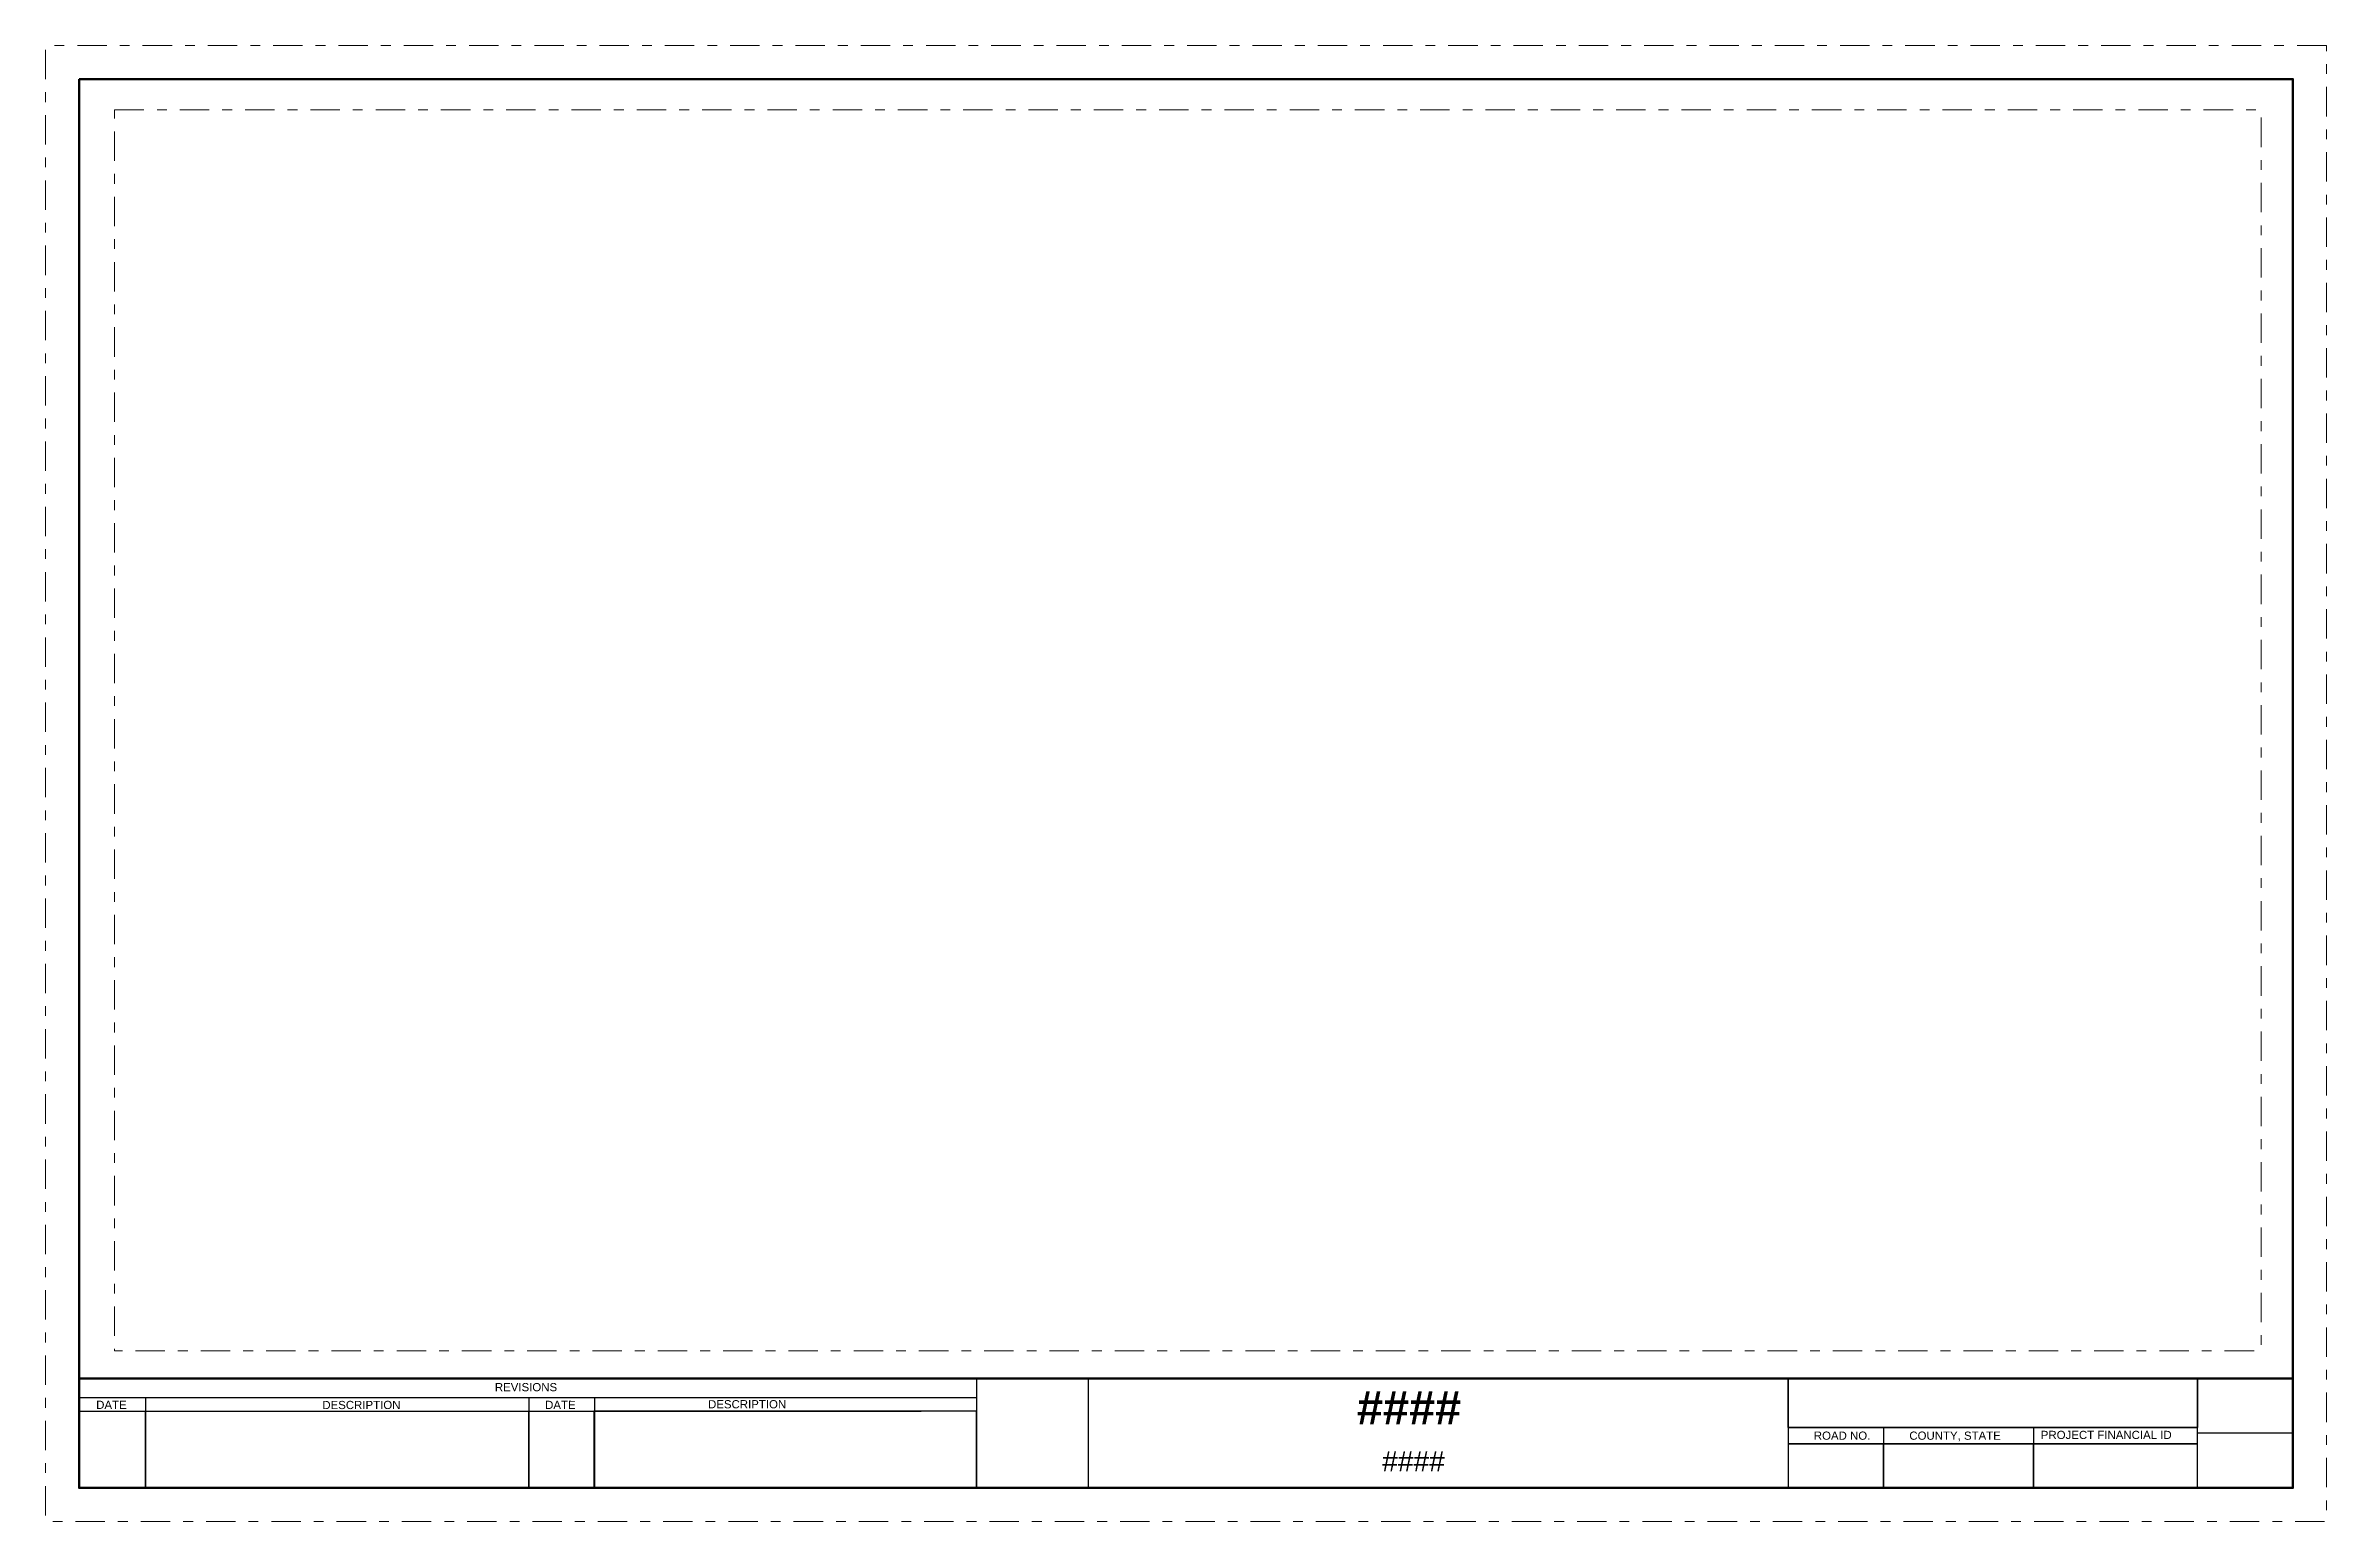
# Model space of a CAD drawing. Header units: inches. Extents: x 0 to 34, y 0 to 22.
import ezdxf
from ezdxf.enums import TextEntityAlignment as Align

# ---------------------------------------------------------------- set-up
doc = ezdxf.new("R2010")
doc.units = ezdxf.units.IN
doc.header["$MEASUREMENT"] = 0
doc.linetypes.add('DGN Style 7', pattern=[0.973206, 0.437943, -0.194641, 0.145981, -0.194641])
doc.layers.add('_Clip_Boundary', color=221, linetype='DGN Style 7', lineweight=13, plot=False)
doc.layers.add('_Plot_Shape', color=87, linetype='DGN Style 7', lineweight=13, plot=False)
for name, color, linetype, lineweight in [('Border', 7, 'Continuous', 30), ('Border Titles', 7, 'Continuous', 0), ('SheetBorder', 7, 'Continuous', 53), ('SheetLines', 7, 'Continuous', 30)]:
    doc.layers.add(name, color=color, linetype=linetype, lineweight=lineweight)
doc.styles.add('Style-Arial', font='arial.ttf')

msp = doc.modelspace()

# ---------------------------------------------------------------- linework, layer by layer
at = {"layer": '_Clip_Boundary', "flags": 128}
msp.add_lwpolyline([(1.028, 21.042), (33.028, 21.042), (33.028, 2.542), (1.028, 2.542), (1.028, 21.042)], close=True, dxfattribs=at)
at = {"layer": '_Plot_Shape', "linetype": 'DGN Style 7', "lineweight": 13, "flags": 128}
for points in [[(34, 22), (0, 22), (0, 0), (34, 0), (34, 22)], [(33.5, 21.5), (0.5, 21.5), (0.5, 0.5), (33.5, 0.5), (33.5, 21.5)]]:
    msp.add_lwpolyline(points, close=True, dxfattribs=at)
at = {"layer": 'Border', "color": 30, "flags": 128}
msp.add_lwpolyline([(33.5, 21.5), (0.5, 21.5), (0.5, 0.5), (33.5, 0.5), (33.5, 21.5)], close=True, dxfattribs=at)
at = {"layer": 'SheetBorder'}
for p, q in [((33.5, 2.132), (0.5, 2.132)), ((0.5, 0.5), (32.664, 0.5))]:
    msp.add_line(p, q, dxfattribs=at)
at = {"layer": 'SheetBorder', "flags": 128}
msp.add_lwpolyline([(0.5, 21.5), (33.5, 21.5), (33.5, 0.5), (0.5, 0.5), (0.5, 21.5)], close=True, dxfattribs=at)
at = {"layer": 'SheetLines'}
for p, q in [((32.077, 0.5), (32.077, 2.132)), ((0.511, 1.848), (13.877, 1.848)), ((1.488, 1.848), (1.488, 0.5)), ((7.204, 1.848), (7.204, 0.5)), ((8.18, 1.848), (8.18, 0.5)), ((0.511, 1.644), (13.054, 1.644)), ((25.976, 1.4), (32.077, 1.4)), ((25.976, 1.4), (25.976, 0.5)), ((27.4, 1.4), (27.4, 0.5)), ((29.636, 1.4), (29.636, 0.5)), ((25.976, 1.156), (32.077, 1.156)), ((32.077, 1.319), (33.5, 1.319))]:
    msp.add_line(p, q, dxfattribs=at)
at = {"layer": 'SheetLines', "flags": 128}
for points in [[(15.555, 2.132), (13.877, 2.132), (13.877, 0.5), (15.545, 0.5), (15.545, 2.132)], [(25.976, 2.128), (25.976, 0.5), (15.545, 0.5), (15.545, 2.132)], [(25.976, 2.132), (32.077, 2.132), (32.077, 1.4), (25.976, 1.4), (25.976, 2.132)], [(1.488, 0.5), (0.5, 0.5), (0.5, 1.644), (1.488, 1.644), (1.488, 0.5)], [(7.204, 0.5), (1.488, 0.5), (1.488, 1.644), (7.204, 1.644), (7.204, 0.5)], [(8.18, 0.5), (7.204, 0.5), (7.204, 1.644), (8.18, 1.644), (8.18, 0.5)], [(13.877, 1.644), (8.174, 1.644), (8.174, 0.5), (13.877, 0.5), (13.877, 1.644)], [(27.4, 1.156), (25.976, 1.156), (25.976, 0.5), (27.4, 0.5), (27.4, 1.156)], [(27.4, 0.5), (29.636, 0.5), (29.636, 1.156), (27.4, 1.156), (27.4, 0.5)], [(32.077, 1.156), (29.636, 1.156), (29.636, 0.5), (32.077, 0.5), (32.077, 1.156)], [(33.5, 0.508), (33.486, 0.508), (33.486, 0.5), (33.5, 0.5), (33.5, 0.508)]]:
    msp.add_lwpolyline(points, close=True, dxfattribs=at)

# ---------------------------------------------------------------- texts
at = {"layer": 'Border Titles', "color": 40, "attachment_point": 2, "line_spacing_factor": 0.6, "style": 'Style-Arial'}
for s, insert, char_height in [('\\fArial|b1|i0|c00|p39;####', (20.325, 1.945), 0.5), ('####', (20.391, 1.046), 0.3)]:
    msp.add_mtext(s, dxfattribs=dict(at, insert=insert, char_height=char_height))
at = {"layer": 'SheetLines', "style": 'Style-Arial'}
for s, height, rotation, p in [('REVISIONS', 0.122, 0, (6.697, 2.062)), ('DATE', 0.122, 359.8693, (0.754, 1.799)), ('DESCRIPTION', 0.12201, 0.0498, (4.125, 1.796)), ('DATE', 0.122, 359.8693, (7.446, 1.798)), ('DESCRIPTION', 0.12201, 0.0498, (9.875, 1.807)), ('ROAD NO.', 0.122, 0, (26.359, 1.339)), ('COUNTY, STATE', 0.12201, 0, (27.783, 1.339)), ('PROJECT FINANCIAL ID', 0.12201, 0, (29.743, 1.35))]:
    msp.add_text(s, height=height, rotation=rotation, dxfattribs=at).set_placement(p, align=Align.TOP_LEFT)

doc.saveas('drawing.dxf')
